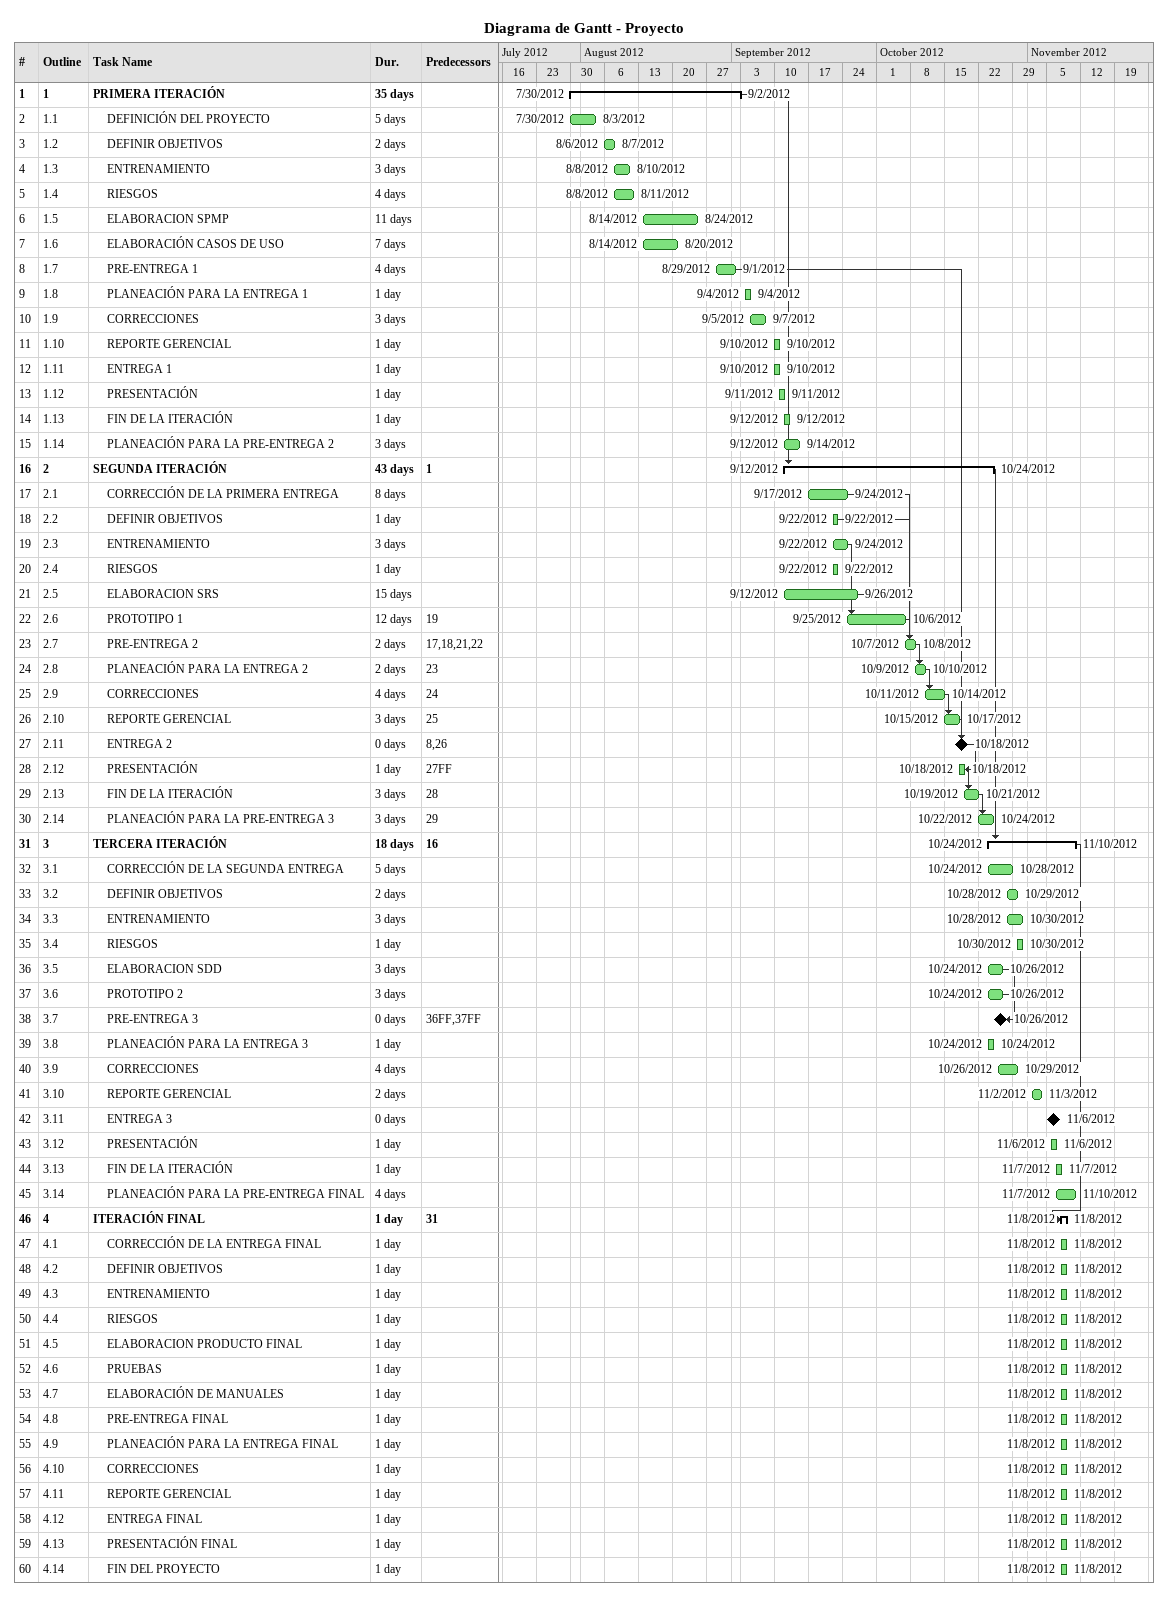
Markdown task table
Diagrama de Gantt - Proyecto

| ID | WBS | Task | Duration | Start | Finish | Predecessors |
|---|---|---|---|---|---|---|
| 1 | 1 | **PRIMERA ITERACIÓN** | 35d | 2012-07-30 | 2012-09-02 |  |
| 2 | 1.1 | DEFINICIÓN DEL PROYECTO | 5d | 2012-07-30 | 2012-08-03 |  |
| 3 | 1.2 | DEFINIR OBJETIVOS | 2d | 2012-08-06 | 2012-08-07 |  |
| 4 | 1.3 | ENTRENAMIENTO | 3d | 2012-08-08 | 2012-08-10 |  |
| 5 | 1.4 | RIESGOS | 4d | 2012-08-08 | 2012-08-11 |  |
| 6 | 1.5 | ELABORACION SPMP | 11d | 2012-08-14 | 2012-08-24 |  |
| 7 | 1.6 | ELABORACIÓN CASOS DE USO | 7d | 2012-08-14 | 2012-08-20 |  |
| 8 | 1.7 | PRE-ENTREGA 1 | 4d | 2012-08-29 | 2012-09-01 |  |
| 9 | 1.8 | PLANEACIÓN PARA LA ENTREGA 1 | 1d | 2012-09-04 | 2012-09-04 |  |
| 10 | 1.9 | CORRECCIONES | 3d | 2012-09-05 | 2012-09-07 |  |
| 11 | 1.10 | REPORTE GERENCIAL | 1d | 2012-09-10 | 2012-09-10 |  |
| 12 | 1.11 | ENTREGA 1 | 1d | 2012-09-10 | 2012-09-10 |  |
| 13 | 1.12 | PRESENTACIÓN | 1d | 2012-09-11 | 2012-09-11 |  |
| 14 | 1.13 | FIN DE LA ITERACIÓN | 1d | 2012-09-12 | 2012-09-12 |  |
| 15 | 1.14 | PLANEACIÓN PARA LA PRE-ENTREGA 2 | 3d | 2012-09-12 | 2012-09-14 |  |
| 16 | 2 | **SEGUNDA ITERACIÓN** | 43d | 2012-09-12 | 2012-10-24 | 1 |
| 17 | 2.1 | CORRECCIÓN DE LA PRIMERA ENTREGA | 8d | 2012-09-17 | 2012-09-24 |  |
| 18 | 2.2 | DEFINIR OBJETIVOS | 1d | 2012-09-22 | 2012-09-22 |  |
| 19 | 2.3 | ENTRENAMIENTO | 3d | 2012-09-22 | 2012-09-24 |  |
| 20 | 2.4 | RIESGOS | 1d | 2012-09-22 | 2012-09-22 |  |
| 21 | 2.5 | ELABORACION SRS | 15d | 2012-09-12 | 2012-09-26 |  |
| 22 | 2.6 | PROTOTIPO 1 | 12d | 2012-09-25 | 2012-10-06 | 19 |
| 23 | 2.7 | PRE-ENTREGA 2 | 2d | 2012-10-07 | 2012-10-08 | 17, 18, 21, 22 |
| 24 | 2.8 | PLANEACIÓN PARA LA ENTREGA 2 | 2d | 2012-10-09 | 2012-10-10 | 23 |
| 25 | 2.9 | CORRECCIONES | 4d | 2012-10-11 | 2012-10-14 | 24 |
| 26 | 2.10 | REPORTE GERENCIAL | 3d | 2012-10-15 | 2012-10-17 | 25 |
| 27 | 2.11 | ENTREGA 2 | 0d | 2012-10-18 | 2012-10-18 | 8, 26 |
| 28 | 2.12 | PRESENTACIÓN | 1d | 2012-10-18 | 2012-10-18 | 27FF |
| 29 | 2.13 | FIN DE LA ITERACIÓN | 3d | 2012-10-19 | 2012-10-21 | 28 |
| 30 | 2.14 | PLANEACIÓN PARA LA PRE-ENTREGA 3 | 3d | 2012-10-22 | 2012-10-24 | 29 |
| 31 | 3 | **TERCERA ITERACIÓN** | 18d | 2012-10-24 | 2012-11-10 | 16 |
| 32 | 3.1 | CORRECCIÓN DE LA SEGUNDA ENTREGA | 5d | 2012-10-24 | 2012-10-28 |  |
| 33 | 3.2 | DEFINIR OBJETIVOS | 2d | 2012-10-28 | 2012-10-29 |  |
| 34 | 3.3 | ENTRENAMIENTO | 3d | 2012-10-28 | 2012-10-30 |  |
| 35 | 3.4 | RIESGOS | 1d | 2012-10-30 | 2012-10-30 |  |
| 36 | 3.5 | ELABORACION SDD | 3d | 2012-10-24 | 2012-10-26 |  |
| 37 | 3.6 | PROTOTIPO 2 | 3d | 2012-10-24 | 2012-10-26 |  |
| 38 | 3.7 | PRE-ENTREGA 3 | 0d | 2012-10-26 | 2012-10-26 | 36FF, 37FF |
| 39 | 3.8 | PLANEACIÓN PARA LA ENTREGA 3 | 1d | 2012-10-24 | 2012-10-24 |  |
| 40 | 3.9 | CORRECCIONES | 4d | 2012-10-26 | 2012-10-29 |  |
| 41 | 3.10 | REPORTE GERENCIAL | 2d | 2012-11-02 | 2012-11-03 |  |
| 42 | 3.11 | ENTREGA 3 | 0d | 2012-11-06 | 2012-11-06 |  |
| 43 | 3.12 | PRESENTACIÓN | 1d | 2012-11-06 | 2012-11-06 |  |
| 44 | 3.13 | FIN DE LA ITERACIÓN | 1d | 2012-11-07 | 2012-11-07 |  |
| 45 | 3.14 | PLANEACIÓN PARA LA PRE-ENTREGA FINAL | 4d | 2012-11-07 | 2012-11-10 |  |
| 46 | 4 | **ITERACIÓN FINAL** | 1d | 2012-11-08 | 2012-11-08 | 31 |
| 47 | 4.1 | CORRECCIÓN DE LA ENTREGA FINAL | 1d | 2012-11-08 | 2012-11-08 |  |
| 48 | 4.2 | DEFINIR OBJETIVOS | 1d | 2012-11-08 | 2012-11-08 |  |
| 49 | 4.3 | ENTRENAMIENTO | 1d | 2012-11-08 | 2012-11-08 |  |
| 50 | 4.4 | RIESGOS | 1d | 2012-11-08 | 2012-11-08 |  |
| 51 | 4.5 | ELABORACION PRODUCTO FINAL | 1d | 2012-11-08 | 2012-11-08 |  |
| 52 | 4.6 | PRUEBAS | 1d | 2012-11-08 | 2012-11-08 |  |
| 53 | 4.7 | ELABORACIÓN DE MANUALES | 1d | 2012-11-08 | 2012-11-08 |  |
| 54 | 4.8 | PRE-ENTREGA FINAL | 1d | 2012-11-08 | 2012-11-08 |  |
| 55 | 4.9 | PLANEACIÓN PARA LA ENTREGA FINAL | 1d | 2012-11-08 | 2012-11-08 |  |
| 56 | 4.10 | CORRECCIONES | 1d | 2012-11-08 | 2012-11-08 |  |
| 57 | 4.11 | REPORTE GERENCIAL | 1d | 2012-11-08 | 2012-11-08 |  |
| 58 | 4.12 | ENTREGA FINAL | 1d | 2012-11-08 | 2012-11-08 |  |
| 59 | 4.13 | PRESENTACIÓN FINAL | 1d | 2012-11-08 | 2012-11-08 |  |
| 60 | 4.14 | FIN DEL PROYECTO | 1d | 2012-11-08 | 2012-11-08 |  |
